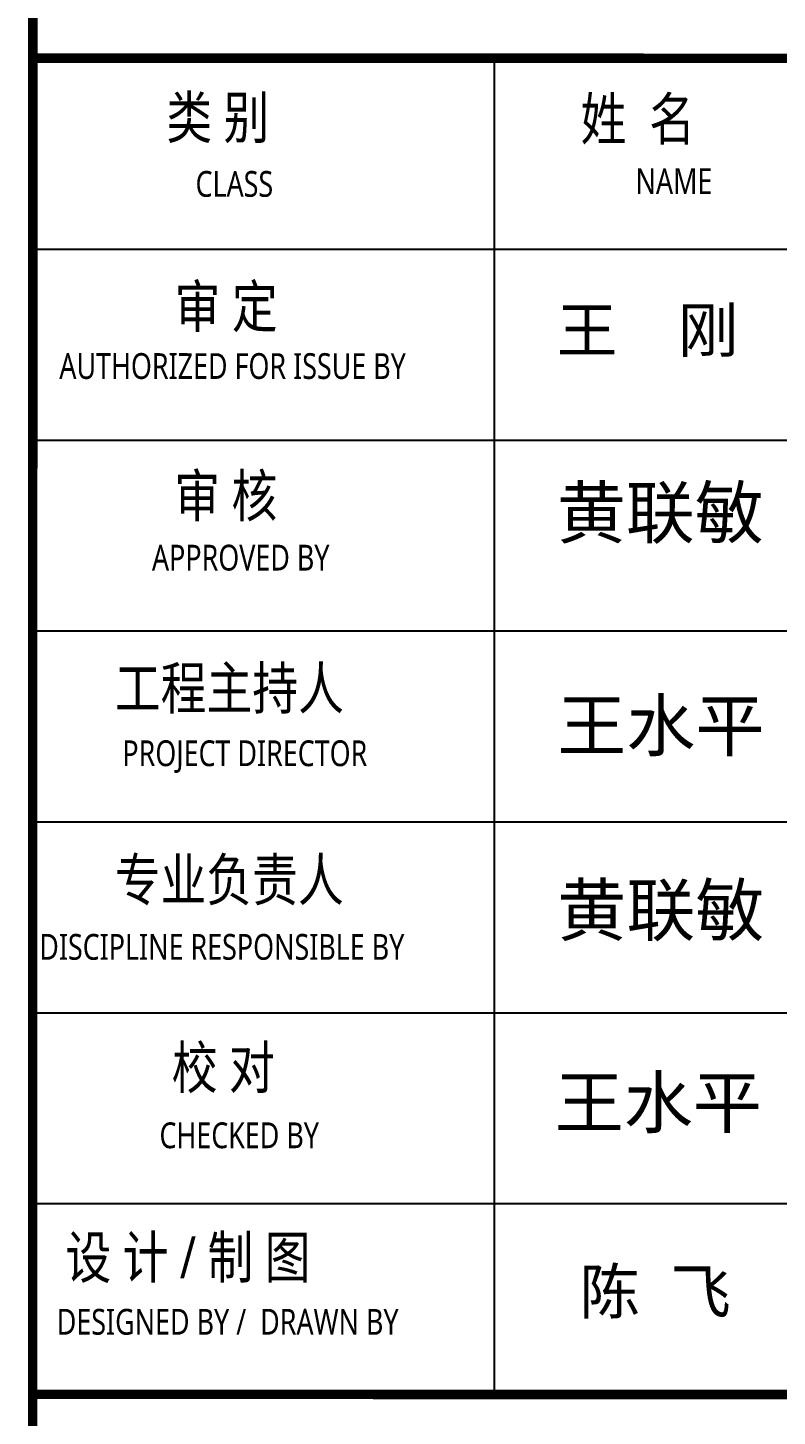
# Model space of a CAD drawing. Extents: x 343352 to 432452, y 769729 to 1078684.
# Drawn here: x 425819 to 429157, y 780404 to 786587 of the extents above; entities that cross this region are included whole.
import ezdxf

# ---------------------------------------------------------------- set-up
doc = ezdxf.new("R2010")
doc.units = 0
doc.header["$LTSCALE"] = 1000
doc.header["$MEASUREMENT"] = 0
doc.layers.add('PUB_TEXT', color=7, linetype='Continuous')
doc.layers.add('PUB_TITLE', color=4, linetype='Continuous')
doc.styles.add('-黑体', font='msyh.ttf', dxfattribs={"width": 0.8})
doc.styles.add('TQ', font='')
doc.styles.get('TQ').set_extended_font_data('SimSun')

msp = doc.modelspace()

# ---------------------------------------------------------------- linework, layer by layer
at = {"layer": 'PUB_TITLE'}
for p, q in [((427897.6, 780501.2), (427898, 786451.2)), ((425840.9, 785601.3), (431450.9, 785601)), ((425840.9, 784751.3), (431450.8, 784751)), ((425841, 784751.1), (431451, 784751.1)), ((425840.8, 783901.4), (431450.8, 783901)), ((425841, 783901.1), (431451, 783901.1)), ((425840.8, 783051.4), (431450.7, 783051)), ((425841, 783051.1), (431451, 783051.1)), ((425840.7, 782201.4), (431450.7, 782201)), ((425841, 782201.1), (431451, 782201.1)), ((425840.7, 781351.4), (431450.6, 781351)), ((425841, 781351.1), (431451, 781351.1)), ((425840.6, 780501.4), (431450.6, 780501))]:
    msp.add_line(p, q, dxfattribs=at)
at = {"layer": 'PUB_TITLE', "lineweight": 40, "const_width": 42.5, "elevation": 0}
for points in [[(425842.5, 810729.2), (425840, 770729.5)], [(425841, 786451.3), (431451, 786451)], [(425840.6, 780501.4), (431450.6, 780501)]]:
    msp.add_lwpolyline(points, dxfattribs=at)

# ---------------------------------------------------------------- texts
at = {"layer": 'PUB_TEXT', "style": 'TQ'}
msp.add_text('王  刚', height=198, rotation=359.99644, dxfattribs=at).set_placement((428174.8, 785141.9))
for s, height, p in [('黄联敏', 225.35, (428174.8, 784315.5)), ('王水平', 225.35, (428177.3, 783367.6)), ('黄联敏', 225.35, (428177.3, 782545.4)), ('王水平', 225.35, (428166, 781689, -353913.7)), ('陈 飞', 198, (428275.6, 780860))]:
    msp.add_text(s, height=height, dxfattribs=at).set_placement(p)
at = {"layer": 'PUB_TEXT', "attachment_point": 1, "rotation": 359.99644, "style": '-黑体'}
for s, insert, char_height, width in [('类 别', (426436, 786281.3, 0), 187, 1111.794), ('姓  名', (428280.7, 786274.3, 0), 187, 1162.478), ('CLASS', (426565.9, 785949.1, 0), 114.75, 2399.536), ('NAME', (428525.7, 785961.3, 0), 114.75, 2399.536), ('审 定', (426473.1, 785439.1, 0), 187, 805.336), ('AUTHORIZED FOR ISSUE BY', (425959.2, 785138, 0), 114.749, 2399.536), ('审 核', (426471.4, 784596.6, 0), 187, 1427.848), ('APPROVED BY', (426371.9, 784284.8, 0), 114.749, 2399.536), ('工程主持人', (426206.7, 783739.9, 0), 187, 1739.552), ('PROJECT DIRECTOR', (426240.2, 783413.7, 0), 114.749, 2399.536), ('专业负责人', (426205.8, 782886.6, 0), 187, 1661.525), ('DISCIPLINE RESPONSIBLE BY', (425870, 782551.6, 0), 114.749, 2399.536), ('校 对', (426459.9, 782050, 0), 187, 2006.131), ('CHECKED BY', (426405.3, 781712.4, 0), 114.75, 2399.536), ('设 计 / 制 图', (425986.6, 781205.6, 0), 187, 2576.949), ('DESIGNED BY /  DRAWN BY', (425947.9, 780882, 0), 114.749, 2399.536)]:
    msp.add_mtext(s, dxfattribs=dict(at, insert=insert, char_height=char_height, width=width))

doc.saveas('drawing.dxf')
